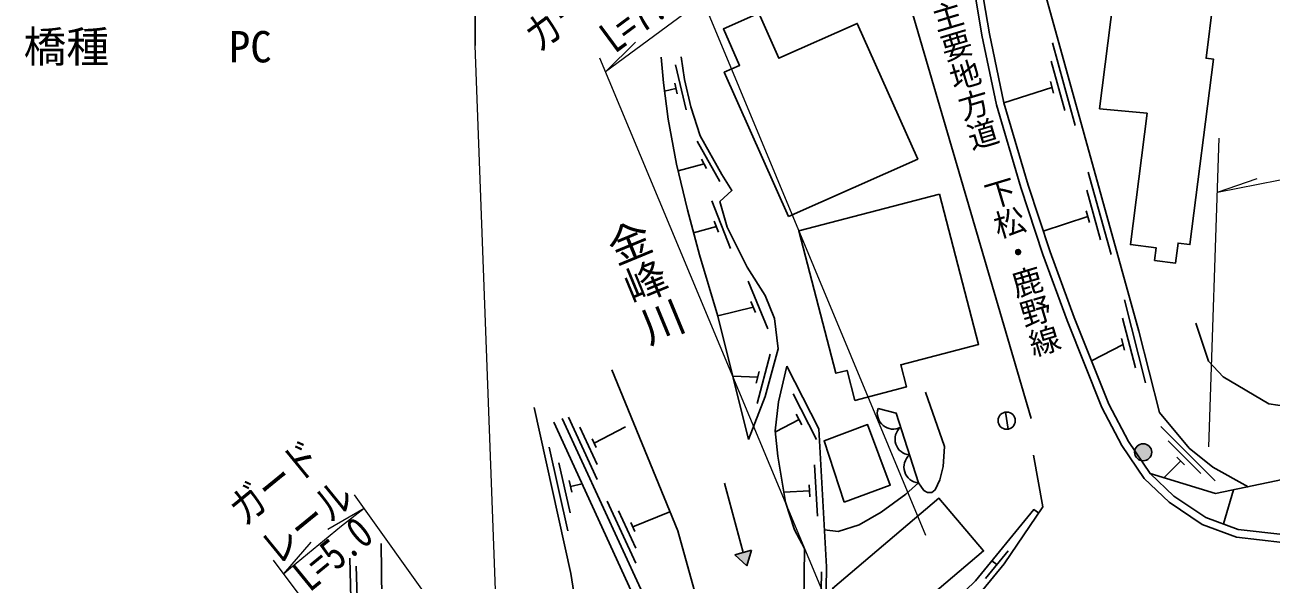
# Model space of a CAD drawing. Units: millimetres at full size, sheet at 1:1000; details may follow other scales. Extents: x 40000 to 680000, y 20000 to 380000.
# Drawn here: x 373237 to 446060, y 289156 to 321579 of the extents above; entities that cross this region are included whole.
import ezdxf
from ezdxf.enums import TextEntityAlignment as Align

# ---------------------------------------------------------------- set-up
doc = ezdxf.new("R2010")
doc.units = ezdxf.units.MM
doc.header["$LTSCALE"] = 1000
doc.linetypes.add('DASHED', pattern=[7.5, 6, -1.5])
for name, color, linetype, lineweight in [('M-BGD', 7, 'Continuous', 25), ('M-STR-HTXT', 7, 'Continuous', 13), ('M-STR-STRC', 7, 'Continuous', 25)]:
    doc.layers.add(name, color=color, linetype=linetype, lineweight=lineweight)
doc.layers.add('M-BMK-HTXT', color=7, linetype='Continuous')
doc.styles.add('@ＭＳ ゴシック', font='')
doc.styles.add('ＭＳ ゴシック', font='')
doc.styles.get('@ＭＳ ゴシック').set_extended_font_data('@MS Gothic')
doc.styles.get('ＭＳ ゴシック').set_extended_font_data('MS Gothic')

msp = doc.modelspace()

# ---------------------------------------------------------------- hatches: boundary and pattern name
at = {"layer": 'M-BGD'}
for points in [[(438087, 296621, -1), (439087, 296621, -1)], [(414731, 290631), (415423, 289990), (415696, 290893)]]:
    msp.add_hatch(color=256, dxfattribs=at).paths.add_polyline_path(points)

# ---------------------------------------------------------------- linework, layer by layer
for p, q in [((432036, 298590), (424980, 322649)), ((434618, 315712), (433281, 320530)), ((411885, 316624), (411264, 319252)), ((434004, 316580), (433202, 319470)), ((433349, 317592), (433162, 318266)), ((411282, 317869), (410616, 317711)), ((411355, 317563), (411210, 318176)), ((433256, 317929), (430448, 317021)), ((413837, 312437), (412529, 314799)), ((412921, 313472), (411408, 313065)), ((413073, 313197), (412768, 313748)), ((436712, 308166), (435375, 312983)), ((436098, 309033), (435296, 311924)), ((414471, 308513), (413380, 311307)), ((435350, 310382), (432751, 309525)), ((435444, 310045), (435256, 310719)), ((413646, 309801), (412314, 309438)), ((413773, 309475), (413519, 310127)), ((416642, 303832), (415498, 306605)), ((415926, 304781), (415659, 305428)), ((438731, 300675), (437486, 305517)), ((415793, 305104), (413732, 304596)), ((438133, 301554), (437387, 304459)), ((437498, 302578), (437324, 303256)), ((416019, 299461), (416797, 302359)), ((437411, 302917), (435564, 301955)), ((416060, 301003), (414603, 301064)), ((415970, 300665), (416151, 301341)), ((419504, 297371), (418139, 300043)), ((405005, 298666), (406681, 295034)), ((418633, 298218), (418315, 298841)), ((430531, 298961), (430688, 297973)), ((405667, 298091), (406673, 295912)), ((406497, 297152), (408327, 298108)), ((418474, 298529), (417091, 297823)), ((442797, 294947), (439619, 298133)), ((406379, 297406), (406614, 296898)), ((441949, 295372), (440042, 297284)), ((403878, 296910), (404956, 292028)), ((404445, 296012), (405092, 293082)), ((419547, 292896), (419376, 295891)), ((440783, 296116), (439795, 295130)), ((441006, 295893), (440561, 296339)), ((405045, 294966), (405196, 294283)), ((405120, 294625), (405800, 294775)), ((415213, 290762), (414114, 294816)), ((419093, 294372), (417583, 294286)), ((419113, 294023), (419073, 294722)), ((443859, 294423), (443271, 292433)), ((407265, 293770), (408941, 290138)), ((407927, 293194), (408933, 291015)), ((408757, 292256), (410932, 293150)), ((408639, 292510), (408874, 292001)), ((415696, 290893), (414731, 290631)), ((415423, 289990), (414731, 290631)), ((415423, 289990), (415696, 290893)), ((429367, 289241), (430693, 290870)), ((392601, 289962), (392713, 285464)), ((430030, 290056), (429749, 290284)), ((419736, 286645), (419782, 289645))]:
    msp.add_line(p, q, dxfattribs=at)
at = {"layer": 'M-BGD', "linetype": 'DASHED'}
msp.add_lwpolyline([(428514, 331123), (428440, 327194), (428692, 323757), (429165, 320985), (430011, 316911), (431436, 312077), (432724, 308170), (434136, 304321), (436162, 299238), (437345, 297016), (438644, 295085), (440106, 293711), (442036, 292411), (444037, 291668), (446737, 291358), (449638, 291456), (451339, 291639), (459837, 293683), (468386, 295573), (468918, 295827)], dxfattribs=at)
at = {"layer": 'M-BGD'}
for points in [[(428964, 331115), (428890, 327206), (429140, 323811), (429607, 321068), (430448, 317021), (431865, 312211), (433149, 308318), (434557, 304482), (436571, 299427), (437731, 297248), (438989, 295378), (440387, 294064), (442243, 292814), (444142, 292109), (446756, 291809), (449606, 291905), (451262, 292083), (459736, 294121), (468239, 296001), (475600, 299517), (482276, 304294), (503123, 319414), (509812, 321047), (531091, 322727)], [(444728, 294606), (442666, 295744), (441276, 296868), (439548, 298941), (438326, 303696), (432974, 322983), (429873, 329624)], [(415513, 297369), (413738, 304572), (412663, 308154), (411948, 310784), (411305, 313443), (410826, 316084), (410553, 318203), (410426, 319697)], [(415513, 297369), (416504, 299879), (417248, 302653), (417044, 304430), (416491, 305770), (415443, 307431), (414278, 309763), (413851, 311266), (414549, 311915), (413957, 312840), (412705, 315100), (412152, 316800), (411773, 318400), (411589, 319709)], [(461782, 303884), (456042, 302130), (448585, 299290), (447505, 299214), (445921, 299453), (443265, 301017), (442410, 301933), (441666, 304163)], [(418652, 280049), (418803, 291002), (418200, 292095), (417678, 293711), (417234, 296397), (417086, 297877), (417266, 299572), (417759, 301646)], [(417759, 301646), (419625, 297990), (420086, 289931), (419947, 280849)], [(413311, 276728), (412713, 287266), (411393, 292029), (407529, 301431)], [(438989, 295378), (442811, 294204), (447193, 295122), (452596, 297693), (456958, 298584), (462048, 301408)], [(425863, 300127), (426976, 296953), (426894, 295789), (426705, 295016), (426435, 294431), (426230, 294265), (425979, 294265), (425761, 294392), (425452, 294842), (424148, 298910), (423090, 299180)], [(402996, 299234), (405135, 289549), (407569, 274101)], [(410846, 275903), (409239, 288634), (404641, 298597)], [(410309, 275865), (408669, 288529), (404145, 298379)], [(421994, 282115), (424098, 283667), (426270, 285472), (428596, 287819), (430457, 290104), (432717, 293429), (432173, 296454)], [(419963, 292085), (420756, 292001), (421996, 292373), (423273, 293129), (424712, 294183), (425452, 294842)], [(421994, 282115), (421991, 282554), (423080, 284004), (424300, 285073), (426423, 286824), (428784, 289103), (432189, 293272), (432477, 293076)], [(394058, 291288), (394255, 275085), (393307, 265477), (393758, 264491)], [(390648, 264830), (392008, 266250), (392561, 277107), (392229, 290437)]]:
    msp.add_lwpolyline(points, dxfattribs=at)
for points in [[(436028, 316677), (437519, 328360), (440304, 328005), (440124, 326599), (442211, 326333), (441792, 323055), (442682, 322941), (442260, 319629), (442696, 319573), (441315, 308753), (440626, 308841), (440476, 307666), (439254, 307822), (439348, 308553), (437838, 308746), (438817, 316418)], [(417863, 310381), (425410, 313741), (421880, 321671), (417295, 319630), (416122, 322265), (414054, 321345), (415003, 319214), (414108, 318816)], [(426688, 311696), (418469, 309562), (420632, 301233), (421282, 301402), (421736, 299653), (424751, 300436), (424414, 301736), (428964, 302917)], [(421111, 293697), (423803, 294704), (422481, 298238), (419943, 297289)], [(423041, 285585), (429263, 290857), (426654, 293937), (420432, 288665)]]:
    msp.add_lwpolyline(points, close=True, dxfattribs=at)
for centre in [(430609, 298467), (438587, 296621)]:
    msp.add_circle(centre, 500, dxfattribs=at)
for centre, radius, start, end in [((423984, 298908), 934, 163.10308, 297.45703), ((425003, 297376), 918, 129.9263, 265.627), ((425522, 295757), 918, 129.9263, 265.627)]:
    msp.add_arc(centre, radius, start, end, dxfattribs=at)
at = {"layer": 'M-STR-HTXT'}
for p, q in [((425886, 291754), (412560, 323751)), ((412851, 323052), (407162, 318849)), ((407162, 318849), (408914, 320568)), ((401532, 267460), (399553, 320369)), ((420671, 286552), (406835, 319630)), ((442922, 311813), (465210, 316165)), ((442424, 296936), (443028, 314962)), ((442922, 311813), (445243, 312614)), ((404716, 277084), (392487, 294142)), ((393070, 293329), (390939, 292110)), ((388359, 289517), (389968, 291371)), ((400359, 273629), (387755, 290317))]:
    msp.add_line(p, q, dxfattribs=at)
msp.add_lwpolyline([(393070, 293329), (391738, 292297), (388749, 289857), (388359, 289517)], dxfattribs=at)
at = {"layer": 'M-STR-STRC'}
msp.add_line((399553, 322369), (399553, 320369), dxfattribs=at)

# ---------------------------------------------------------------- texts
at = {"layer": 'M-BMK-HTXT', "style": '@ＭＳ ゴシック'}
for s, height, rotation, p in [('主要地方道\u3000下松・鹿野線', 1320, 286.62, (426876, 322972)), ('金峰川', 1833, 292.435, (408058, 310037))]:
    msp.add_text(s, height=height, rotation=rotation, dxfattribs=at).set_placement(p, align=Align.MIDDLE_LEFT)
at = {"layer": 'M-STR-HTXT', "style": 'ＭＳ ゴシック', "width": 0.8}
for s, rotation, p in [('ガードレール', 36.458, (408433, 323081)), ('L=7.0', 36.458, (410037, 320909)), ('ガード', 39.225, (388750, 293737)), ('レール', 39.225, (390654, 291418))]:
    msp.add_text(s, height=1833, rotation=rotation, dxfattribs=at).set_placement(p, align=Align.BOTTOM_CENTER)
at = {"layer": 'M-STR-HTXT', "style": 'ＭＳ ゴシック'}
for s, p in [('橋種', (373159, 318841)), ('PC', (385159, 318841))]:
    msp.add_text(s, height=1833, dxfattribs=at).set_placement(p, align=Align.BOTTOM_LEFT)
at = {"layer": 'M-STR-HTXT', "style": 'ＭＳ ゴシック', "width": 0.8}
msp.add_text('L=5.0', height=1833, rotation=39.225, dxfattribs=at).set_placement((390643, 291403), align=Align.TOP_CENTER)

doc.saveas('drawing.dxf')
